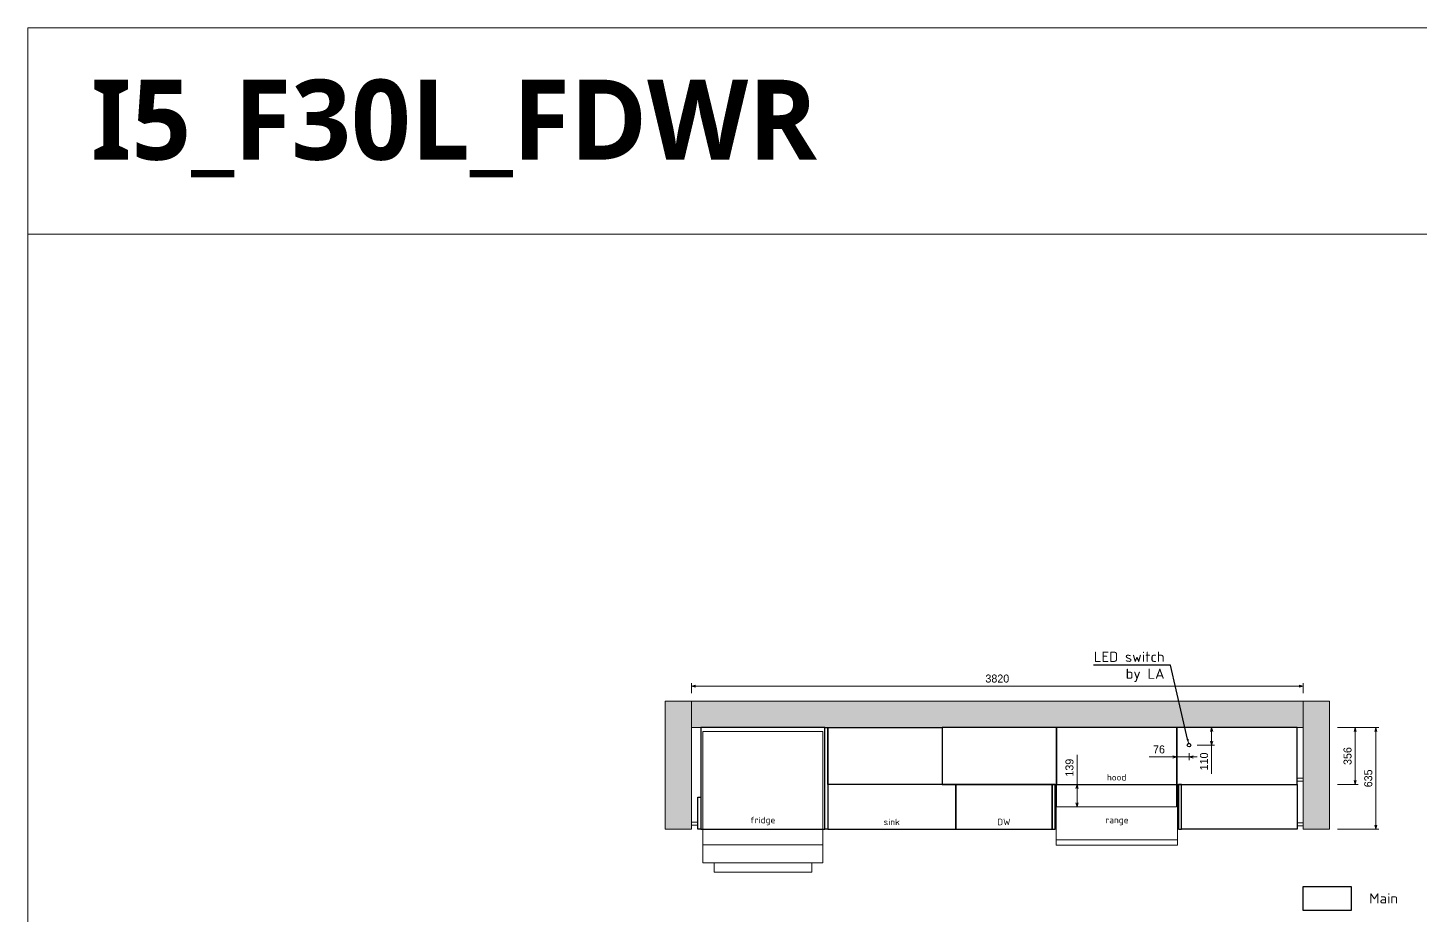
# Model space of a CAD drawing. Header units: millimetres. Extents: x 317748 to 451058, y -7309 to 88509.
# Drawn here: x 336750 to 345446, y -986 to 4560 of the extents above; entities that cross this region are included whole.
import ezdxf
from ezdxf import colors
from ezdxf.entities.mleader import LeaderData, LeaderLine
from ezdxf.math import Vec2, Vec3

# ---------------------------------------------------------------- set-up
doc = ezdxf.new("R2010")
doc.units = ezdxf.units.MM
doc.header["$LTSCALE"] = 2
doc.header["$MEASUREMENT"] = 0
doc.header["$PDMODE"] = 3
doc.layers.get('0').update_dxf_attribs({"lineweight": 30})
doc.layers.get('Defpoints').update_dxf_attribs({"color": 255, "lineweight": 0})
for name, color, linetype, lineweight in [('4', 6, 'Continuous', 18), ('Appliances', 4, 'Continuous', 13), ('Cabinets', 7, 'Continuous', 25), ('Dims', 4, 'Continuous', 20), ('Hatch_grey', 253, 'Continuous', 5), ('KK + Filler', 252, 'Continuous', 18), ('Text', 4, 'Continuous', 20)]:
    doc.layers.add(name, color=color, linetype=linetype, lineweight=lineweight)
doc.styles.add('AGS', font='ags.shx')
doc.styles.add('style1', font='simplex.shx')
doc.dimstyles.new('mm LG 30', dxfattribs={"dimtxt": 50, "dimasz": 25, "dimexe": 19, "dimexo": 50, "dimgap": 22, "dimtad": 1, "dimdec": 0, "dimdsep": 46, "dimtxsty": 'AGS', "dimblk": 'OPEN30', "dimcen": 2, "dimclrd": 256, "dimclre": 256, "dimclrt": 256, "dimadec": 0, "dimazin": 0, "dimtm": 1e-09, "dimtfac": 1, "dimtdec": 0, "dimtmove": 0, "dimatfit": 3, "dimldrblk": 'OPEN30', "dimfxl": 1, "dimtolj": 1, "dimlwd": -1, "dimlwe": -1, "dimarcsym": 0})

# ---------------------------------------------------------------- blocks, each defined once
blk = doc.blocks.new('_Open30')
at = {"color": 0, "linetype": 'ByBlock', "lineweight": -2}
for p, q in [((-1, 0.27), (0, 0)), ((0, 0), (-1, -0.27)), ((0, 0), (-1, 0))]:
    blk.add_line(p, q, dxfattribs=at)
blk = doc.blocks.new('*D239')
at = {"layer": 'Defpoints', "color": 0, "ltscale": 2, "transparency": 16777216}
for p in [(344002.2, 186.9), (344002.2, 76.9), (344143.4, 76.9)]:
    blk.add_point(p, dxfattribs=at)
at = {"layer": 'Dims', "ltscale": 2, "transparency": 16777216}
for p, q in [((344052.2, 186.9), (344162.4, 186.9)), ((344143.4, 161.9), (344143.4, 101.9)), ((344052.2, 76.9), (344162.4, 76.9)), ((344143.4, 76.9), (344143.4, -101.6))]:
    blk.add_line(p, q, dxfattribs=at)
at = {"layer": 'Dims', "ltscale": 2, "transparency": 16777216, "xscale": 25, "yscale": 25, "zscale": 25}
for p, rotation in [((344143.4, 186.9), 90), ((344143.4, 76.9), 270)]:
    blk.add_blockref('_Open30', p, dxfattribs=dict(at, rotation=rotation))
at = {"layer": 'Dims', "ltscale": 2, "transparency": 16777216, "insert": (344096.4, -24.8), "char_height": 50, "attachment_point": 5, "rotation": 90, "style": 'AGS'}
blk.add_mtext('\\A1;110', dxfattribs=at)
blk = doc.blocks.new('*D240')
at = {"layer": 'Defpoints', "color": 0, "ltscale": 2, "transparency": 16777216}
for p in [(343926, 76.9), (343926, 3), (344002.2, 76.9)]:
    blk.add_point(p, dxfattribs=at)
at = {"layer": 'Dims', "ltscale": 2, "transparency": 16777216}
for p, q in [((343901, 3), (343753.5, 3)), ((343926, 26.9), (343926, -16)), ((344002.2, 3), (343926, 3)), ((344002.2, 26.9), (344002.2, -16)), ((344027.2, 3), (344052.2, 3))]:
    blk.add_line(p, q, dxfattribs=at)
at = {"layer": 'Dims', "ltscale": 2, "transparency": 16777216, "xscale": 25, "yscale": 25, "zscale": 25}
blk.add_blockref('_Open30', (343926, 3), dxfattribs=at)
at = {"layer": 'Dims', "ltscale": 2, "transparency": 16777216, "xscale": 25, "yscale": 25, "zscale": 25, "rotation": 180}
blk.add_blockref('_Open30', (344002.2, 3), dxfattribs=at)
at = {"layer": 'Dims', "ltscale": 2, "transparency": 16777216, "insert": (343814.8, 50), "char_height": 50, "attachment_point": 5, "style": 'AGS'}
blk.add_mtext('\\A1;76', dxfattribs=at)
blk = doc.blocks.new('*D261')
at = {"layer": 'Defpoints', "color": 0, "ltscale": 2, "transparency": 16777216}
for p in [(340895, 445.9), (340895, 351.9), (344715, 351.9)]:
    blk.add_point(p, dxfattribs=at)
at = {"layer": 'Dims', "ltscale": 2, "transparency": 16777216}
for p, q in [((340895, 401.9), (340895, 464.9)), ((344690, 445.9), (340920, 445.9)), ((344715, 401.9), (344715, 464.9))]:
    blk.add_line(p, q, dxfattribs=at)
at = {"layer": 'Dims', "ltscale": 2, "transparency": 16777216, "xscale": 25, "yscale": 25, "zscale": 25, "rotation": 180}
blk.add_blockref('_Open30', (340895, 445.9), dxfattribs=at)
at = {"layer": 'Dims', "ltscale": 2, "transparency": 16777216, "xscale": 25, "yscale": 25, "zscale": 25}
blk.add_blockref('_Open30', (344715, 445.9), dxfattribs=at)
at = {"layer": 'Dims', "ltscale": 2, "transparency": 16777216, "insert": (342805, 492.9), "char_height": 50, "attachment_point": 5, "style": 'AGS'}
blk.add_mtext('\\A1;3820', dxfattribs=at)
blk = doc.blocks.new('*D241')
at = {"layer": 'Defpoints', "color": 0, "ltscale": 2, "transparency": 16777216}
for p in [(344880, 186.9), (344880, -169.1), (345039.6, -169.1)]:
    blk.add_point(p, dxfattribs=at)
at = {"layer": 'Dims', "ltscale": 2, "transparency": 16777216}
for p, q in [((344930, 186.9), (345058.6, 186.9)), ((345039.6, 161.9), (345039.6, -144.1)), ((344930, -169.1), (345058.6, -169.1))]:
    blk.add_line(p, q, dxfattribs=at)
at = {"layer": 'Dims', "ltscale": 2, "transparency": 16777216, "xscale": 25, "yscale": 25, "zscale": 25}
for p, rotation in [((345039.6, 186.9), 90), ((345039.6, -169.1), 270)]:
    blk.add_blockref('_Open30', p, dxfattribs=dict(at, rotation=rotation))
at = {"layer": 'Dims', "ltscale": 2, "transparency": 16777216, "insert": (344992.6, 8.9), "char_height": 50, "attachment_point": 5, "rotation": 90, "style": 'AGS'}
blk.add_mtext('\\A1;356', dxfattribs=at)
blk = doc.blocks.new('*D242')
at = {"layer": 'Defpoints', "color": 0, "ltscale": 2, "transparency": 16777216}
for p in [(344880, 186.9), (344880, -448.1), (345169.1, -448.1)]:
    blk.add_point(p, dxfattribs=at)
at = {"layer": 'Dims', "ltscale": 2, "transparency": 16777216}
for p, q in [((344930, 186.9), (345188.1, 186.9)), ((345169.1, 161.9), (345169.1, -423.1)), ((344930, -448.1), (345188.1, -448.1))]:
    blk.add_line(p, q, dxfattribs=at)
at = {"layer": 'Dims', "ltscale": 2, "transparency": 16777216, "xscale": 25, "yscale": 25, "zscale": 25}
for p, rotation in [((345169.1, 186.9), 90), ((345169.1, -448.1), 270)]:
    blk.add_blockref('_Open30', p, dxfattribs=dict(at, rotation=rotation))
at = {"layer": 'Dims', "ltscale": 2, "transparency": 16777216, "insert": (345122.1, -130.6), "char_height": 50, "attachment_point": 5, "rotation": 90, "style": 'AGS'}
blk.add_mtext('\\A1;635', dxfattribs=at)
blk = doc.blocks.new('*D262')
at = {"layer": 'Defpoints', "color": 0, "ltscale": 2, "transparency": 16777216}
for p in [(343175.5, -169.1), (343302.8, -169.1), (343175.5, -308.1)]:
    blk.add_point(p, dxfattribs=at)
at = {"layer": 'Dims', "ltscale": 2, "transparency": 16777216}
for p, q in [((343302.8, -169.1), (343302.8, 16.6)), ((343225.5, -169.1), (343321.8, -169.1)), ((343302.8, -283.1), (343302.8, -194.1)), ((343225.5, -308.1), (343321.8, -308.1))]:
    blk.add_line(p, q, dxfattribs=at)
at = {"layer": 'Dims', "ltscale": 2, "transparency": 16777216, "xscale": 25, "yscale": 25, "zscale": 25}
for p, rotation in [((343302.8, -169.1), 90), ((343302.8, -308.1), 270)]:
    blk.add_blockref('_Open30', p, dxfattribs=dict(at, rotation=rotation))
at = {"layer": 'Dims', "ltscale": 2, "transparency": 16777216, "insert": (343255.8, -63.8), "char_height": 50, "attachment_point": 5, "rotation": 90, "style": 'AGS'}
blk.add_mtext('\\A1;139', dxfattribs=at)

msp = doc.modelspace()

# ---------------------------------------------------------------- hatches: boundary and pattern name
at = {"layer": 'Hatch_grey', "ltscale": 2}
h = msp.add_hatch(color=256, dxfattribs=at)
h.dxf.hatch_style = 1
h.paths.add_polyline_path([(340895, -448.1), (340730, -448.1), (340730, 351.9), (340895, 351.9)])
h = msp.add_hatch(color=256, dxfattribs=at)
h.dxf.hatch_style = 1
h.paths.add_polyline_path([(340895, 186.9), (340895, 351.9), (344715, 351.9), (344715, 186.9)])
h = msp.add_hatch(color=256, dxfattribs=at)
h.dxf.hatch_style = 1
h.paths.add_polyline_path([(344880, -448.1), (344715, -448.1), (344715, 351.9), (344880, 351.9)])

# ---------------------------------------------------------------- linework, layer by layer
at = {"layer": '4'}
for points in [[(347705.5, 3270.6), (336749.9, 3270.6), (336749.9, 4559.7), (347705.5, 4559.7)], [(336749.9, 3270.6), (347705.5, 3270.6), (347705.5, -7308.8), (336749.9, -7308.8)]]:
    msp.add_lwpolyline(points, close=True, dxfattribs=at)
at = {"layer": 'Appliances', "ltscale": 2}
for points in [[(343924.5, 186.9), (343175.5, 186.9), (343175.5, -308.1), (343924.5, -308.1)], [(340966, 161.9), (341715, 161.9), (341715, -545.1), (340966, -545.1)], [(340966, 161.9), (341715, 161.9), (341715, -658.1), (340966, -658.1)], [(343172, -169.1), (343931, -169.1), (343931, -514.1), (343172, -514.1)], [(343172, -169.1), (343931, -169.1), (343931, -548.1), (343172, -548.1)], [(341035.5, -658.1), (341645.5, -658.1), (341645.5, -717.1), (341035.5, -717.1)]]:
    msp.add_lwpolyline(points, close=True, dxfattribs=at)
at = {"layer": 'Cabinets', "ltscale": 2}
for points in [[(340953, -448.1), (341728, -448.1), (341728, 186.9), (340953, 186.9)], [(341728, 186.9), (341746, 186.9), (341746, -448.1), (341728, -448.1)], [(341746, 186.9), (342460, 186.9), (342460, -169.1), (341746, -169.1)], [(342460, -169.1), (343174, -169.1), (343174, 186.9), (342460, 186.9)], [(343174, -169.1), (343926, -169.1), (343926, 186.9), (343174, 186.9)], [(343926, -169.1), (344677, -169.1), (344677, 186.9), (343926, 186.9)], [(341746, -448.1), (342545, -448.1), (342545, -169.1), (341746, -169.1)], [(342545, -448.1), (343148, -448.1), (343148, -169.1), (342545, -169.1)], [(343148, -448.1), (343166, -448.1), (343166, -169.1), (343148, -169.1)], [(343937, -448.1), (343955, -448.1), (343955, -169.1), (343937, -169.1)], [(343955, -169.1), (344677, -169.1), (344677, -448.1), (343955, -448.1)], [(340935, -248.1), (340953, -248.1), (340953, -448.1), (340935, -448.1)], [(344715, -805.7), (345015, -805.7), (345015, -955.7), (344715, -955.7)]]:
    msp.add_lwpolyline(points, close=True, dxfattribs=at)
at = {"layer": 'Cabinets'}
msp.add_circle((344002.2, 76.9), 11.5, dxfattribs=at)
at = {"layer": 'Hatch_grey', "ltscale": 2}
for points in [[(340895, -448.1), (340730, -448.1), (340730, 351.9), (340895, 351.9)], [(340895, 186.9), (340895, 351.9), (344715, 351.9), (344715, 186.9)], [(344880, -448.1), (344715, -448.1), (344715, 351.9), (344880, 351.9)]]:
    msp.add_lwpolyline(points, close=True, dxfattribs=at)
at = {"layer": 'KK + Filler', "ltscale": 2}
for points in [[(344715, -148.1), (344677, -148.1), (344677, -130.1), (344715, -130.1)], [(340935, -423.1), (340895, -423.1), (340895, -405.1), (340935, -405.1)], [(344715, -427.1), (344677, -427.1), (344677, -409.1), (344715, -409.1)]]:
    msp.add_lwpolyline(points, close=True, dxfattribs=at)

# ---------------------------------------------------------------- texts
at = {"layer": '4', "color": 1, "insert": (337143.5, 4235.8), "char_height": 500.5397, "attachment_point": 1, "style": 'style1'}
msp.add_mtext_dynamic_manual_height_columns('{\\fSegoe UI Semibold|b0|i0|c0|p34;\\C3;I\\fSegoe UI Semibold|b0|i0|c204|p34;5\\fSegoe UI Semibold|b0|i0|c0|p34;_F\\fSegoe UI Semibold|b0|i0|c204|p34;30\\fSegoe UI Semibold|b0|i0|c0|p34;L_FDWR}', width=12685.365, gutter_width=25.4, heights=[0], dxfattribs=at)
at = {"layer": 'Dims', "char_height": 40, "attachment_point": 8, "style": 'style1'}
for s, insert in [('\\pxqc;hood', (343550, -144.1)), ('\\pxqc;fridge', (341340.5, -423.1)), ('\\pxqc;sink', (342145.5, -423.1)), ('\\pxqc;DW', (342846.5, -423.1)), ('\\pxqc;range', (343552.1, -423.1))]:
    msp.add_mtext_dynamic_manual_height_columns(s, width=405.632, gutter_width=25, heights=[143], dxfattribs=dict(at, insert=insert))
at = {"layer": 'Text', "insert": (345127.9, -880.7), "char_height": 63.5, "attachment_point": 4, "style": 'style1'}
msp.add_mtext_dynamic_manual_height_columns('Main', width=954.766, gutter_width=25.4, heights=[332.5], dxfattribs=at)

# ---------------------------------------------------------------- dimensions: what is measured, and where the dimension line sits
at = {"layer": 'Dims', "ltscale": 2}
dim = msp.add_linear_dim(base=(340895, 445.9), p1=(344715, 351.9), p2=(340895, 351.9), dimstyle='mm LG 30', override={"dimpost": '\\X'}, dxfattribs=at)
dim.commit()
dim.dimension.update_dxf_attribs({"geometry": '*D261', "text_midpoint": (342805, 492.9)})
dim = msp.add_linear_dim(base=(344143.4, 76.9), p1=(344002.2, 186.9), p2=(344002.2, 76.9), angle=90, dimstyle='mm LG 30', override={"dimpost": '\\X'}, dxfattribs=at)
dim.commit()
dim.dimension.update_dxf_attribs({"geometry": '*D239', "text_midpoint": (344143.4, -24.8), "dimtype": 160})
for base, p1, p2, angle, picture, middle in [((345039.6, -169.1), (344880, 186.9), (344880, -169.1), 90, '*D241', (344992.6, 8.9)), ((345169.1, -448.1), (344880, 186.9), (344880, -448.1), 90, '*D242', (345122.1, -130.6)), ((343302.8, -169.1), (343175.5, -308.1), (343175.5, -169.1), 90, '*D262', (343255.8, -63.8)), ((343926, 3), (344002.2, 76.9), (343926, 76.9), 180, '*D240', (343814.8, 50))]:
    dim = msp.add_linear_dim(base=base, p1=p1, p2=p2, angle=angle, dimstyle='mm LG 30', override={"dimpost": '\\X'}, dxfattribs=at)
    dim.commit()
    dim.dimension.update_dxf_attribs({"geometry": picture, "text_midpoint": middle})

# ---------------------------------------------------------------- leaders
at = {"layer": 'Dims'}
ml = msp.add_multileader_mtext('Standard', dxfattribs=at)
ml.set_content('LED switch\\Pby LA', color=256, style='style1')
ml.set_leader_properties()
ml.build(insert=Vec2(0, 0))
ml.multileader.update_dxf_attribs({"has_dogleg": 0, "text_left_attachment_type": 6, "text_right_attachment_type": 6, "dogleg_length": 0.36, "arrow_head_size": 38.1})
ctx = ml.context
ctx.base_point, ctx.char_height, ctx.arrow_head_size, ctx.landing_gap_size, ctx.plane_origin = Vec3(343309.5, 576.2), 63.5, 38.1, 38.1, Vec3(343476.7, -63.6)
ctx.left_attachment, ctx.right_attachment, ctx.text_align_type = 6, 6, 2
notes = []
notes.append((ctx, [(1, (1, 1, 0), (343888, 576.2), (-1, 0), 0.36, [(0, [(344002.2, 76.9)], 0, [])])]))
ctx.mtext.insert, ctx.mtext.width, ctx.mtext.alignment, ctx.mtext.flow_direction = Vec3(343849.6, 660.8), 521.91, 3, 5
for ctx, leaders in notes:
    for number, flags, end, landing, length, lines in leaders:
        leader = LeaderData()
        leader.index, (leader.has_last_leader_line, leader.has_dogleg_vector, leader.attachment_direction) = number, flags
        leader.last_leader_point, leader.dogleg_vector, leader.dogleg_length = Vec3(end), Vec3(landing), length
        for number, points, colour, breaks in lines:
            line = LeaderLine()
            line.index, line.vertices, line.color, line.breaks = number, Vec3.list(points), colors.encode_raw_color(colour), breaks
            leader.lines.append(line)
        ctx.leaders.append(leader)

doc.saveas('drawing.dxf')
